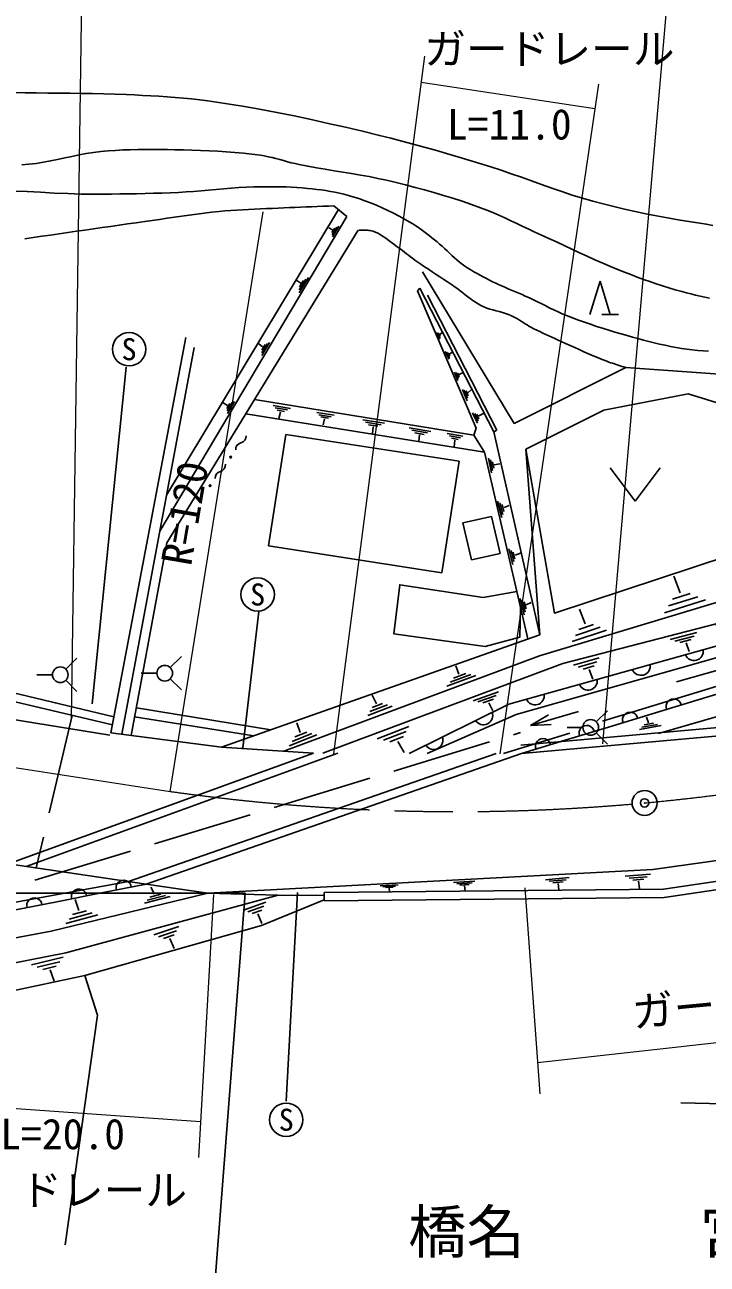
# Model space of a CAD drawing. Units: millimetres, scale not verified. Extents: x 40000 to 680000, y 20000 to 380000.
# Drawn here: x 335910 to 376826, y 244307 to 318646 of the extents above; entities that cross this region are included whole.
import ezdxf
from ezdxf.enums import TextEntityAlignment as Align

# ---------------------------------------------------------------- set-up
doc = ezdxf.new("R2010")
doc.units = ezdxf.units.MM
doc.header["$LTSCALE"] = 1000
doc.header["$PDMODE"] = 32
doc.header["$PDSIZE"] = 500
doc.linetypes.add('CHAIN', pattern=[18.5, 12, -1.5, 3.5, -1.5])
doc.linetypes.add('DASHED', pattern=[7.5, 6, -1.5])
for name, color, linetype, lineweight in [('M-BGD', 7, 'Continuous', 25), ('M-BGD-EXST', 7, 'Continuous', 25), ('M-BMK', 2, 'CHAIN', 13), ('M-BMK-SRVR', 3, 'Continuous', 25), ('M-STR-HTXT', 7, 'Continuous', 13), ('M-STR-STR1', 1, 'Continuous', 25), ('M-STR-STRC', 7, 'Continuous', 25)]:
    doc.layers.add(name, color=color, linetype=linetype, lineweight=lineweight)
doc.layers.add('M-OTRS', color=6, linetype='Continuous')
doc.styles.add('ＭＳ ゴシック', font='')
doc.styles.get('ＭＳ ゴシック').set_extended_font_data('MS Gothic')

msp = doc.modelspace()

# ---------------------------------------------------------------- linework, layer by layer
at = {"layer": 'M-BGD'}
for p, q in [((355220, 307143), (354448, 307785)), ((355220, 307143), (344005, 288278)), ((344410, 290441), (354716, 307563)), ((355908, 306334), (344429, 287569)), ((354364, 306343), (354141, 306464)), ((354490, 306456), (354327, 306183)), ((354611, 306511), (354339, 306055)), ((354732, 306566), (354352, 305928)), ((352454, 303154), (352230, 303313)), ((352915, 303479), (352352, 302575)), ((352767, 303397), (352365, 302752)), ((352619, 303316), (352378, 302929)), ((359453, 302694), (359599, 302857)), ((360049, 302419), (364207, 294323)), ((341074, 276185), (345566, 299880)), ((350591, 299592), (350114, 298806)), ((360801, 299788), (360592, 300192)), ((360809, 299875), (360659, 300163)), ((360816, 299962), (360727, 300135)), ((360796, 300068), (360921, 300165)), ((346065, 299288), (341727, 276097)), ((350171, 299333), (349945, 299501)), ((350455, 299530), (350114, 298969)), ((350319, 299468), (350114, 299132)), ((361353, 298580), (361119, 299042)), ((361370, 298678), (361203, 299008)), ((361388, 298775), (361287, 298973)), ((361372, 298896), (361542, 299002)), ((361878, 297315), (361668, 297815)), ((361918, 297423), (361768, 297781)), ((361958, 297531), (361868, 297746)), ((361959, 297663), (362192, 297785)), ((362440, 296098), (362157, 296770)), ((362464, 296247), (362262, 296728)), ((362488, 296397), (362367, 296685)), ((362470, 296577), (362684, 296755)), ((348071, 295817), (347811, 295975)), ((348214, 295935), (348033, 295634)), ((348352, 295988), (348050, 295487)), ((348490, 296041), (348068, 295339)), ((350810, 295802), (351841, 295635)), ((350927, 295665), (351664, 295546)), ((351045, 295529), (351487, 295457)), ((351247, 295417), (351148, 295041)), ((353416, 295389), (354451, 295222)), ((353542, 295255), (354282, 295136)), ((363048, 294752), (362758, 295380)), ((363091, 294886), (362884, 295334)), ((363134, 295020), (363010, 295289)), ((363128, 295184), (363409, 295332)), ((353669, 295122), (354112, 295050)), ((353876, 295013), (353805, 294647)), ((356170, 294958), (357469, 294743)), ((356346, 294808), (357274, 294654)), ((356522, 294658), (357078, 294566)), ((356794, 294532), (356761, 294134)), ((358952, 294472), (360257, 294246)), ((351566, 294080), (350528, 287400)), ((361961, 292464), (351566, 294080)), ((359125, 294325), (360058, 294163)), ((359299, 294177), (359859, 294080)), ((359571, 294052), (359529, 293667)), ((361241, 294126), (362173, 293971)), ((361367, 293984), (362032, 293873)), ((361492, 293842), (361892, 293775)), ((361687, 293729), (361662, 293329)), ((363476, 293006), (362833, 294026)), ((364038, 294237), (364207, 294323)), ((366788, 282065), (365960, 293183)), ((360923, 285784), (361961, 292464)), ((363884, 291765), (363707, 292658)), ((363959, 291908), (363832, 292546)), ((364033, 292051), (363957, 292434)), ((364062, 292253), (364395, 292305)), ((280915, 291436), (341256, 277146)), ((280885, 290965), (341163, 276654)), ((364516, 289101), (364261, 290080)), ((364575, 289278), (364393, 289977)), ((364634, 289454), (364525, 289874)), ((364643, 289689), (364962, 289811)), ((363888, 289161), (362183, 288766)), ((362183, 288766), (362699, 286545)), ((364403, 286940), (363888, 289161)), ((344429, 287569), (342291, 276023)), ((350528, 287400), (360923, 285784)), ((365164, 286282), (364936, 287222)), ((365229, 286450), (365066, 287121)), ((365294, 286617), (365196, 287020)), ((365310, 286841), (365636, 286952)), ((362699, 286545), (364403, 286940)), ((375201, 284566), (374825, 285571)), ((365852, 283264), (365604, 284227)), ((365908, 283442), (365731, 284130)), ((365964, 283619), (365858, 284032)), ((365972, 283852), (366277, 283986)), ((376733, 284146), (374269, 283376)), ((376269, 284338), (374508, 283788)), ((375804, 284529), (374748, 284200)), ((369503, 282709), (369179, 283601)), ((370404, 282507), (368927, 282018)), ((370011, 282677), (369125, 282384)), ((370797, 282337), (368729, 281653)), ((374603, 281773), (376210, 282201)), ((374890, 281679), (376037, 281985)), ((375176, 281586), (375865, 281769)), ((377643, 281460), (364927, 277907)), ((375558, 281574), (375748, 281058)), ((377790, 280791), (365375, 277274)), ((368807, 280228), (370354, 280684)), ((369094, 280116), (370200, 280442)), ((362953, 279623), (361218, 278979)), ((362651, 279678), (361412, 279219)), ((362349, 279734), (361605, 279459)), ((361941, 279695), (361760, 280187)), ((369381, 280004), (370045, 280200)), ((369757, 279984), (369978, 279395)), ((378747, 278905), (376136, 278112)), ((357001, 277920), (356746, 278447)), ((362792, 278107), (364317, 278645)), ((363078, 278038), (364168, 278422)), ((363365, 277969), (364019, 278199)), ((376136, 278112), (373526, 277319)), ((350654, 276364), (342599, 277687)), ((357934, 277783), (356474, 277214)), ((357649, 277860), (356607, 277453)), ((357364, 277937), (356739, 277693)), ((364927, 277907), (358956, 274948)), ((363738, 277987), (363967, 277500)), ((366237, 276625), (369117, 277466)), ((373526, 277319), (370915, 276525)), ((349641, 276006), (342498, 277143)), ((352423, 276195), (352216, 276782)), ((357037, 275822), (358939, 276566)), ((365375, 277274), (360039, 274946)), ((366237, 276625), (367305, 277250)), ((366237, 276625), (367473, 276674)), ((374066, 276614), (372763, 276377)), ((373840, 276683), (372910, 276514)), ((373615, 276752), (373056, 276650)), ((373309, 276770), (373177, 277113)), ((353419, 276053), (351759, 275398)), ((353120, 276135), (351934, 275667)), ((352820, 276218), (352109, 275937)), ((357421, 275730), (358779, 276261)), ((357805, 275638), (358620, 275957)), ((368586, 276163), (364613, 274940)), ((370915, 276525), (368304, 275732)), ((347700, 275320), (353215, 274956)), ((358287, 275665), (358661, 275005)), ((368304, 275732), (365693, 274938)), ((371908, 267578), (373421, 267699)), ((340508, 266572), (343186, 267100)), ((343691, 266495), (343475, 266914)), ((357223, 266999), (358290, 267059)), ((357379, 266946), (358141, 266989)), ((357534, 266892), (357991, 266918)), ((361613, 267207), (362902, 267273)), ((361807, 267128), (362728, 267175)), ((362001, 267050), (362553, 267078)), ((362284, 267005), (362317, 266711)), ((367127, 267367), (368560, 267498)), ((367347, 267274), (368371, 267367)), ((367568, 267180), (368182, 267236)), ((367885, 267134), (367937, 266760)), ((372142, 267462), (373222, 267549)), ((372376, 267346), (373024, 267398)), ((372712, 267284), (372772, 266840)), ((337830, 266044), (340508, 266572)), ((339145, 265527), (338921, 266191)), ((344632, 266357), (343096, 265961)), ((344347, 266426), (343251, 266144)), ((344063, 266495), (343405, 266326)), ((353866, 266098), (353862, 266598)), ((357765, 266864), (357775, 266658)), ((335152, 265516), (337830, 266044)), ((339602, 265506), (338779, 265281)), ((349024, 265551), (350366, 266026)), ((349286, 265444), (350244, 265784)), ((349547, 265337), (350122, 265541)), ((340285, 265256), (338365, 264733)), ((339943, 265381), (338572, 265007)), ((349881, 265323), (350114, 264740)), ((343639, 264057), (345148, 264553)), ((343934, 263952), (345012, 264307)), ((344229, 263847), (344876, 264060)), ((344605, 263836), (344870, 263250)), ((336307, 262264), (338208, 262719)), ((336646, 262128), (338004, 262452)), ((336985, 261991), (337800, 262186)), ((337437, 261954), (337662, 261283))]:
    msp.add_line(p, q, dxfattribs=at)
at = {"layer": 'M-BGD', "linetype": 'DASHED'}
for p, q in [((338747, 277227), (336601, 268076)), ((336507, 267344), (365623, 276192))]:
    msp.add_line(p, q, dxfattribs=at)
at = {"layer": 'M-BGD'}
for points in [[(371938, 298087), (380107, 297513), (396707, 305827), (417519, 307527), (420029, 308391), (422567, 312656), (428181, 319458)], [(335264, 314578), (335937, 314566), (336611, 314557), (337284, 314551), (337957, 314546), (338631, 314540), (339304, 314533), (339977, 314523), (340651, 314509), (341324, 314488), (341996, 314461), (342486, 314438), (342976, 314414), (343465, 314389), (343955, 314361), (344444, 314329), (344933, 314293), (345421, 314252), (345909, 314205), (346396, 314150), (346882, 314087), (347921, 313934), (348958, 313766), (349992, 313583), (351025, 313386), (352055, 313178), (353083, 312960), (354110, 312733), (355134, 312498), (356157, 312258), (357179, 312012), (357853, 311846), (358525, 311672), (359196, 311493), (359865, 311308), (360533, 311118), (361200, 310924), (361866, 310727), (362531, 310526), (363195, 310324), (363859, 310119), (364472, 309922), (365081, 309715), (365689, 309501), (366295, 309283), (366901, 309065), (367507, 308848), (368116, 308637), (368726, 308434), (369341, 308244), (369960, 308068), (370593, 307901), (371229, 307743), (371867, 307593), (372507, 307450), (373148, 307315), (373792, 307188), (374436, 307068), (375082, 306956), (375729, 306851), (376376, 306753), (376767, 306689), (377159, 306617)], [(376968, 302252), (376688, 302306), (376409, 302366), (376131, 302431), (375854, 302499), (375577, 302570), (375302, 302642), (374914, 302750), (374529, 302864), (374145, 302985), (373764, 303111), (373383, 303242), (373004, 303377), (372627, 303516), (372251, 303659), (371876, 303804), (371502, 303952), (371030, 304144), (370561, 304343), (370095, 304549), (369631, 304760), (369169, 304974), (368707, 305190), (368246, 305407), (367785, 305623), (367322, 305837), (366859, 306048), (366498, 306213), (366138, 306382), (365780, 306552), (365421, 306722), (365062, 306892), (364702, 307059), (364340, 307222), (363976, 307379), (363609, 307529), (363239, 307671), (362686, 307870), (362129, 308059), (361570, 308240), (361008, 308414), (360444, 308580), (359878, 308739), (359310, 308892), (358740, 309040), (358169, 309181), (357598, 309319), (357078, 309434), (356556, 309539), (356032, 309635), (355506, 309724), (354980, 309810), (354454, 309894), (353928, 309979), (353402, 310068), (352878, 310163), (352355, 310267), (352122, 310319), (351891, 310375), (351659, 310435), (351428, 310497), (351198, 310558), (350967, 310619), (350735, 310676), (350503, 310729), (350269, 310777), (350034, 310816), (349525, 310887), (349014, 310946), (348502, 310995), (347990, 311035), (347476, 311067), (346962, 311093), (346447, 311113), (345933, 311129), (345418, 311142), (344904, 311153), (344460, 311161), (344015, 311167), (343570, 311170), (343125, 311170), (342680, 311164), (342235, 311153), (341791, 311136), (341347, 311113), (340903, 311081), (340461, 311041), (340027, 310988), (339596, 310920), (339166, 310840), (338737, 310753), (338309, 310661), (337881, 310570), (337452, 310482), (337023, 310401), (336591, 310331), (336158, 310277), (335740, 310237)], [(335235, 308670), (336047, 308639), (336860, 308599), (337673, 308555), (338486, 308517), (339298, 308490), (340109, 308484), (340611, 308488), (341112, 308493), (341614, 308499), (342116, 308507), (342618, 308515), (343119, 308526), (343621, 308539), (344122, 308555), (344624, 308574), (345125, 308595), (345578, 308621), (346030, 308653), (346483, 308690), (346935, 308730), (347387, 308771), (347839, 308811), (348291, 308847), (348744, 308879), (349197, 308904), (349650, 308919), (349971, 308926), (350293, 308931), (350615, 308933), (350936, 308932), (351258, 308928), (351579, 308920), (351900, 308907), (352221, 308890), (352542, 308866), (352861, 308836), (353137, 308806), (353412, 308774), (353687, 308738), (353962, 308698), (354235, 308653), (354508, 308603), (354779, 308547), (355049, 308484), (355317, 308414), (355582, 308336), (355939, 308220), (356293, 308095), (356644, 307960), (356992, 307817), (357336, 307666), (357677, 307507), (358015, 307341), (358349, 307169), (358680, 306990), (359006, 306805), (359178, 306701), (359347, 306593), (359514, 306481), (359678, 306365), (359840, 306246), (360000, 306125), (360159, 306001), (360317, 305876), (360474, 305751), (360630, 305625), (360784, 305496), (360934, 305363), (361081, 305226), (361227, 305087), (361372, 304948), (361518, 304809), (361665, 304673), (361815, 304541), (361970, 304413), (362130, 304292), (362303, 304171), (362479, 304055), (362659, 303943), (362840, 303834), (363024, 303729), (363210, 303627), (363397, 303527), (363585, 303429), (363773, 303333), (363962, 303237), (364154, 303143), (364347, 303052), (364543, 302965), (364739, 302880), (364936, 302797), (365133, 302714), (365331, 302632), (365528, 302549), (365724, 302464), (365919, 302376), (366167, 302261), (366413, 302143), (366659, 302022), (366903, 301900), (367148, 301779), (367394, 301658), (367640, 301540), (367888, 301425), (368138, 301315), (368390, 301210), (368747, 301071), (369106, 300936), (369466, 300806), (369828, 300680), (370192, 300559), (370557, 300441), (370923, 300327), (371290, 300216), (371658, 300108), (372027, 300003), (372350, 299912), (372673, 299823), (372997, 299735), (373321, 299651), (373647, 299569), (373973, 299492), (374301, 299420), (374629, 299353), (374958, 299293), (375289, 299239), (375610, 299194), (375932, 299154), (376255, 299119), (376578, 299090), (376902, 299065)], [(335904, 305805), (336422, 305883), (336941, 305960), (337460, 306037), (337979, 306112), (338491, 306185), (339004, 306259), (339516, 306333), (340028, 306407), (340541, 306481), (341053, 306555), (341566, 306629), (342078, 306703), (342591, 306775), (343104, 306847), (343549, 306910), (343994, 306975), (344439, 307041), (344884, 307107), (345329, 307172), (345774, 307235), (346220, 307295), (346666, 307351), (347113, 307403), (347560, 307449), (347913, 307480), (348267, 307507), (348621, 307531), (348975, 307551), (349330, 307570), (349684, 307586), (350039, 307602), (350394, 307617), (350748, 307633), (351103, 307649), (351437, 307665), (351772, 307680), (352106, 307694), (352441, 307707), (352775, 307721), (353110, 307733), (353445, 307746), (353779, 307759), (354114, 307772), (354448, 307785)], [(355948, 306330), (356031, 306326), (356115, 306324), (356199, 306324), (356284, 306325), (356368, 306325), (356452, 306322), (356535, 306317), (356617, 306307), (356698, 306292), (356778, 306269), (356931, 306211), (357079, 306141), (357222, 306062), (357361, 305974), (357498, 305880), (357632, 305782), (357765, 305682), (357898, 305582), (358031, 305482), (358166, 305387), (358294, 305296), (358422, 305203), (358547, 305109), (358673, 305013), (358797, 304917), (358922, 304821), (359046, 304725), (359172, 304629), (359298, 304536), (359426, 304444), (359651, 304286), (359879, 304132), (360107, 303979), (360337, 303828), (360567, 303677), (360797, 303527), (361028, 303376), (361257, 303225), (361485, 303071), (361712, 302916), (361866, 302805), (362018, 302690), (362168, 302572), (362317, 302453), (362466, 302335), (362617, 302219), (362770, 302106), (362926, 301999), (363087, 301899), (363253, 301808), (363429, 301727), (363610, 301658), (363795, 301597), (363982, 301543), (364171, 301493), (364360, 301444), (364549, 301392), (364736, 301336), (364919, 301272), (365099, 301197), (365220, 301138), (365338, 301074), (365454, 301006), (365569, 300935), (365682, 300863), (365796, 300789), (365909, 300716), (366024, 300644), (366139, 300575), (366257, 300510), (366434, 300417), (366613, 300327), (366792, 300240), (366973, 300154), (367154, 300069), (367336, 299986), (367518, 299903), (367700, 299821), (367883, 299739), (368065, 299657), (368338, 299533), (368611, 299408), (368884, 299284), (369157, 299160), (369431, 299038), (369706, 298917), (369981, 298798), (370258, 298682), (370536, 298569), (370815, 298460), (370926, 298419), (371037, 298379), (371149, 298341), (371261, 298304), (371374, 298267), (371487, 298232), (371600, 298196), (371712, 298160), (371825, 298124), (371938, 298087)], [(359752, 303819), (365261, 294741), (371938, 298087)], [(341073, 276182), (347700, 275320), (366788, 282065), (364038, 294237), (359599, 302857)], [(359453, 302694), (362968, 294452), (362833, 294026), (349688, 296167)], [(351444, 275073), (366769, 280804), (404292, 292114), (406911, 296055), (402295, 303154), (386815, 297224)], [(349161, 295305), (363476, 293006), (366063, 281808)], [(365649, 275436), (377486, 276490), (385129, 277687), (421622, 286757), (434437, 293479)], [(365693, 274938), (377547, 275994), (385228, 277197), (421801, 286287), (434670, 293036)], [(358039, 282121), (358388, 285062), (363386, 284293), (365404, 284659)], [(358039, 282121), (363511, 281362), (365591, 281924), (365633, 283668)], [(353785, 274955), (368169, 280344), (377365, 282721), (378143, 279189), (370552, 276879)], [(373912, 276129), (381100, 278219), (396845, 282282)], [(375237, 253987), (408676, 253203), (409313, 257846), (428031, 257015), (436237, 256215), (435282, 276650)], [(346890, 266561), (373570, 267975), (385390, 269643), (407006, 274765)], [(407401, 273681), (386827, 268664), (374198, 266793), (353862, 266598)], [(407500, 273190), (386924, 268173), (374237, 266293), (353866, 266098)], [(315540, 259098), (326832, 264470), (342120, 267258)], [(343186, 267100), (346890, 266561), (351058, 266441), (353863, 266430)], [(346890, 266561), (337486, 264284), (326379, 262199), (307737, 253821)], [(309940, 252587), (325730, 260503), (338378, 262981), (351104, 266440)], [(353866, 266156), (350111, 264630), (339519, 261617), (340279, 259239), (338326, 245467)], [(339519, 261617), (326341, 258832), (312790, 252411), (319372, 248364)]]:
    msp.add_lwpolyline(points, dxfattribs=at)
at = {"layer": 'M-BGD', "linetype": 'DASHED'}
msp.add_lwpolyline([(374984, 279233), (408032, 288682), (411081, 295874), (420576, 301901), (423392, 305067), (423741, 306323), (426022, 305555), (428559, 303181), (464679, 311886), (470544, 310280)], dxfattribs=at)
at = {"layer": 'M-BGD'}
msp.add_lwpolyline([(365960, 293183), (367669, 283360), (380265, 287506), (378986, 295489), (375686, 296508), (370624, 295541)], close=True, dxfattribs=at)
for centre in [(348253, 292716), (347023, 291004)]:
    msp.add_circle(centre, 50, dxfattribs=at)
for centre, radius, start, end in [((348781, 293959), 397, 282.72604, 5.84551), ((348956, 293184), 397, 102.72371, 185.84657), ((347551, 292247), 397, 282.72263, 5.84942), ((347726, 291472), 397, 102.72296, 185.8486), ((376039, 281066), 553, 201.07725, 10.14714), ((372860, 280178), 553, 201.07777, 10.14635), ((369681, 279290), 553, 201.07627, 10.14684), ((366502, 278402), 553, 201.07627, 10.14684), ((374818, 277757), 457, 11.48278, 202.3255), ((363409, 277219), 558, 212.36395, 20.36102), ((372208, 276963), 457, 11.48202, 202.32626), ((369597, 276170), 457, 11.4812, 202.32625), ((360423, 275740), 558, 212.36395, 20.36102), ((366986, 275376), 457, 11.48169, 202.32659), ((341839, 266878), 457, 5.75039, 196.55556), ((336483, 265822), 457, 5.75, 196.55618), ((339161, 266350), 457, 5.75, 196.55618)]:
    msp.add_arc(centre, radius, start, end, dxfattribs=at)
at = {"layer": 'M-BGD-EXST'}
for p, q in [((370399, 303267), (369799, 301267)), ((370399, 303267), (370999, 301267)), ((371499, 301267), (370499, 301267)), ((341997, 298109), (339940, 277926)), ((371010, 292063), (372510, 290063)), ((372510, 290063), (374010, 292063)), ((348984, 275271), (349951, 283460)), ((338372, 279996), (339038, 280663)), ((344634, 280089), (345301, 280755)), ((337567, 279663), (336624, 279663)), ((343830, 279755), (342887, 279755)), ((338372, 279329), (339038, 278663)), ((344634, 279422), (345301, 278755)), ((370176, 276839), (370842, 277506)), ((369371, 276506), (368428, 276506)), ((370176, 276173), (370842, 275506)), ((352260, 266609), (351579, 254076))]:
    msp.add_line(p, q, dxfattribs=at)
for centre, radius in [((342162, 299187), 1000), ((349873, 284475), 1000), ((338038, 279663), 471), ((344301, 279755), 471), ((369842, 276506), 471), ((351587, 252973), 1000)]:
    msp.add_circle(centre, radius, dxfattribs=at)
at = {"layer": 'M-BMK'}
msp.add_line((314679, 277266), (344628, 272663), dxfattribs=at)
for start, end in [(275.28916, 284.03658), (261.93116, 274.93783)]:
    msp.add_arc((361796, 393765), 122312, start, end, dxfattribs=at)
at = {"layer": 'M-BMK-SRVR'}
msp.add_circle((373071, 271973), 750, dxfattribs=at)
at = {"layer": 'M-OTRS'}
msp.add_point((373071, 271973), dxfattribs=at)
at = {"layer": 'M-STR-HTXT'}
for p, q in [((339352, 322545), (338694, 276953)), ((370559, 275524), (374403, 319717)), ((354433, 274920), (359887, 316769)), ((359682, 315197), (370093, 313620)), ((370310, 315090), (364385, 274924)), ((344628, 272663), (350197, 307418)), ((347226, 266484), (346319, 250698)), ((365892, 266875), (366784, 254534)), ((399939, 260123), (366650, 256385)), ((328073, 254171), (346444, 252874))]:
    msp.add_line(p, q, dxfattribs=at)
at = {"layer": 'M-STR-STR1'}
for p, q in [((335983, 268167), (354674, 274954)), ((364179, 274940), (342120, 267258))]:
    msp.add_line(p, q, dxfattribs=at)
msp.add_lwpolyline([(353215, 274956), (334942, 268322), (343186, 267100), (365693, 274938)], dxfattribs=at)
at = {"layer": 'M-STR-STRC'}
for p, q in [((315155, 280228), (341006, 276035)), ((349122, 266571), (227056, 266571)), ((349122, 266570), (346969, 238775))]:
    msp.add_line(p, q, dxfattribs=at)

# ---------------------------------------------------------------- texts
at = {"layer": 'M-BGD-EXST', "style": 'ＭＳ ゴシック'}
for p in [(342162, 299187), (349873, 284475), (351587, 252973)]:
    msp.add_text('S', height=1320, dxfattribs=at).set_placement(p, align=Align.MIDDLE_CENTER)
at = {"layer": 'M-STR-HTXT', "style": 'ＭＳ ゴシック'}
for s, p in [('ガードレール', (359864, 315735)), ('L=11.0', (361220, 311214)), ('L=20.0', (334440, 250654)), ('ガードレール', (330637, 247286))]:
    msp.add_text(s, height=1833, dxfattribs=at).set_placement(p, align=Align.BOTTOM_LEFT)
for s, rotation, p in [('R=120', 80.329, (346416, 286031)), ('ガードレール L=33.0', 5.443, (372466, 257945))]:
    msp.add_text(s, height=1833, rotation=rotation, dxfattribs=at).set_placement(p, align=Align.BOTTOM_LEFT)
msp.add_text('橋名\u3000\u3000\u3000宮ノ下橋', height=2566, dxfattribs=at).set_placement((358895, 247539), align=Align.TOP_LEFT)

doc.saveas('drawing.dxf')
